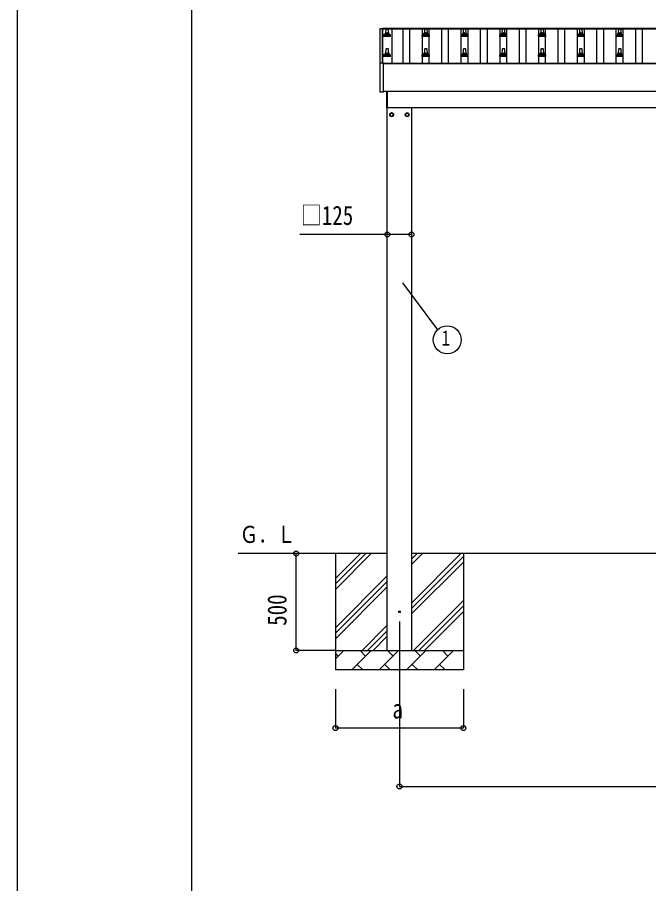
# Model space of a CAD drawing. Units: millimetres, scale not verified. Extents: x -12615 to 12615, y -8910 to 8910.
# Drawn here: x -12615 to -9358, y -4442 to 25 of the extents above; entities that cross this region are included whole.
import ezdxf
from ezdxf.enums import TextEntityAlignment as Align

# ---------------------------------------------------------------- set-up
doc = ezdxf.new("R2010")
doc.units = ezdxf.units.MM
doc.header["$LTSCALE"] = 40
for name, color, linetype in [('0-4_YKK_12', 2, 'Continuous'), ('0-5_YKK_13', 4, 'Continuous'), ('0-6_YKK_A1', 4, 'Continuous'), ('0-7_YKK_D', 6, 'Continuous'), ('0-8_YKK_ZWAK', 7, 'Continuous')]:
    doc.layers.add(name, color=color, linetype=linetype)
doc.styles.add('ＭＳ ゴシック', font='')
doc.styles.get('ＭＳ ゴシック').set_extended_font_data('MS Gothic')

msp = doc.modelspace()

# ---------------------------------------------------------------- linework, layer by layer
at = {"layer": '0-4_YKK_12'}
msp.add_line((-10643.94, -3090), (-10643.94, -3590), dxfattribs=at)
at = {"layer": '0-5_YKK_13'}
for p, q in [((-10713.44, -57.41), (-10712.71, -33.88)), ((-10711.71, -32.91), (-10703.17, -32.91)), ((-10702.17, -33.88), (-10701.44, -57.41)), ((-10513.44, -57.41), (-10512.71, -33.88)), ((-10511.71, -32.91), (-10503.17, -32.91)), ((-10502.17, -33.88), (-10501.44, -57.41)), ((-10313.44, -57.41), (-10312.71, -33.88)), ((-10311.71, -32.91), (-10303.17, -32.91)), ((-10302.17, -33.88), (-10301.44, -57.41)), ((-10113.44, -57.41), (-10112.71, -33.88)), ((-10111.71, -32.91), (-10103.17, -32.91)), ((-10102.17, -33.88), (-10101.44, -57.41)), ((-9913.44, -57.41), (-9912.71, -33.88)), ((-9911.71, -32.91), (-9903.17, -32.91)), ((-9902.17, -33.88), (-9901.44, -57.41)), ((-9713.44, -57.41), (-9712.71, -33.88)), ((-9711.71, -32.91), (-9703.17, -32.91)), ((-9702.17, -33.88), (-9701.44, -57.41)), ((-9513.44, -57.41), (-9512.71, -33.88)), ((-9511.71, -32.91), (-9503.17, -32.91)), ((-9502.17, -33.88), (-9501.44, -57.41)), ((-10725.69, -72.91), (-10725.69, -65.19)), ((-10689.19, -72.91), (-10725.69, -72.91)), ((-10725.31, -64.41), (-10689.57, -64.41)), ((-10724.93, -64.22), (-10718.2, -62.59)), ((-10717.82, -62.41), (-10697.06, -62.41)), ((-10717.44, -61.62), (-10717.44, -57.41)), ((-10716.44, -57.41), (-10698.44, -57.41)), ((-10697.44, -61.62), (-10697.44, -57.41)), ((-10689.95, -64.22), (-10696.68, -62.59)), ((-10689.19, -72.91), (-10689.19, -65.19)), ((-10525.69, -72.91), (-10525.69, -65.19)), ((-10489.19, -72.91), (-10525.69, -72.91)), ((-10525.31, -64.41), (-10489.57, -64.41)), ((-10524.93, -64.22), (-10518.2, -62.59)), ((-10517.82, -62.41), (-10497.06, -62.41)), ((-10517.44, -61.62), (-10517.44, -57.41)), ((-10516.44, -57.41), (-10498.44, -57.41)), ((-10497.44, -61.62), (-10497.44, -57.41)), ((-10489.95, -64.22), (-10496.68, -62.59)), ((-10489.19, -72.91), (-10489.19, -65.19)), ((-10325.69, -72.91), (-10325.69, -65.19)), ((-10289.19, -72.91), (-10325.69, -72.91)), ((-10325.31, -64.41), (-10289.57, -64.41)), ((-10324.93, -64.22), (-10318.2, -62.59)), ((-10317.82, -62.41), (-10297.06, -62.41)), ((-10317.44, -61.62), (-10317.44, -57.41)), ((-10316.44, -57.41), (-10298.44, -57.41)), ((-10297.44, -61.62), (-10297.44, -57.41)), ((-10289.95, -64.22), (-10296.68, -62.59)), ((-10289.19, -72.91), (-10289.19, -65.19)), ((-10125.69, -72.91), (-10125.69, -65.19)), ((-10089.19, -72.91), (-10125.69, -72.91)), ((-10125.31, -64.41), (-10089.57, -64.41)), ((-10124.93, -64.22), (-10118.2, -62.59)), ((-10117.82, -62.41), (-10097.06, -62.41)), ((-10117.44, -61.62), (-10117.44, -57.41)), ((-10116.44, -57.41), (-10098.44, -57.41)), ((-10097.44, -61.62), (-10097.44, -57.41)), ((-10089.95, -64.22), (-10096.68, -62.59)), ((-10089.19, -72.91), (-10089.19, -65.19)), ((-9925.69, -72.91), (-9925.69, -65.19)), ((-9889.19, -72.91), (-9925.69, -72.91)), ((-9925.31, -64.41), (-9889.57, -64.41)), ((-9924.93, -64.22), (-9918.2, -62.59)), ((-9917.82, -62.41), (-9897.06, -62.41)), ((-9917.44, -61.62), (-9917.44, -57.41)), ((-9916.44, -57.41), (-9898.44, -57.41)), ((-9897.44, -61.62), (-9897.44, -57.41)), ((-9889.95, -64.22), (-9896.68, -62.59)), ((-9889.19, -72.91), (-9889.19, -65.19)), ((-9725.69, -72.91), (-9725.69, -65.19)), ((-9689.19, -72.91), (-9725.69, -72.91)), ((-9725.31, -64.41), (-9689.57, -64.41)), ((-9724.93, -64.22), (-9718.2, -62.59)), ((-9717.82, -62.41), (-9697.06, -62.41)), ((-9717.44, -61.62), (-9717.44, -57.41)), ((-9716.44, -57.41), (-9698.44, -57.41)), ((-9697.44, -61.62), (-9697.44, -57.41)), ((-9689.95, -64.22), (-9696.68, -62.59)), ((-9689.19, -72.91), (-9689.19, -65.19)), ((-9525.69, -72.91), (-9525.69, -65.19)), ((-9489.19, -72.91), (-9525.69, -72.91)), ((-9525.31, -64.41), (-9489.57, -64.41)), ((-9524.93, -64.22), (-9518.2, -62.59)), ((-9517.82, -62.41), (-9497.06, -62.41)), ((-9517.44, -61.62), (-9517.44, -57.41)), ((-9516.44, -57.41), (-9498.44, -57.41)), ((-9497.44, -61.62), (-9497.44, -57.41)), ((-9489.95, -64.22), (-9496.68, -62.59)), ((-9489.19, -72.91), (-9489.19, -65.19)), ((-10725.69, -176.24), (-10725.69, -168.53)), ((-10689.19, -176.24), (-10725.69, -176.24)), ((-10725.31, -167.74), (-10689.57, -167.74)), ((-10724.93, -167.55), (-10718.2, -165.92)), ((-10717.82, -165.74), (-10697.06, -165.74)), ((-10717.44, -164.95), (-10717.44, -160.74)), ((-10716.44, -160.74), (-10698.44, -160.74)), ((-10713.44, -160.74), (-10712.71, -137.21)), ((-10711.71, -136.24), (-10703.17, -136.24)), ((-10702.17, -137.21), (-10701.44, -160.74)), ((-10697.44, -164.95), (-10697.44, -160.74)), ((-10689.95, -167.55), (-10696.68, -165.92)), ((-10689.19, -176.24), (-10689.19, -168.53)), ((-10525.69, -176.24), (-10525.69, -168.53)), ((-10489.19, -176.24), (-10525.69, -176.24)), ((-10525.31, -167.74), (-10489.57, -167.74)), ((-10524.93, -167.55), (-10518.2, -165.92)), ((-10517.82, -165.74), (-10497.06, -165.74)), ((-10517.44, -164.95), (-10517.44, -160.74)), ((-10516.44, -160.74), (-10498.44, -160.74)), ((-10513.44, -160.74), (-10512.71, -137.21)), ((-10511.71, -136.24), (-10503.17, -136.24)), ((-10502.17, -137.21), (-10501.44, -160.74)), ((-10497.44, -164.95), (-10497.44, -160.74)), ((-10489.95, -167.55), (-10496.68, -165.92)), ((-10489.19, -176.24), (-10489.19, -168.53)), ((-10325.69, -176.24), (-10325.69, -168.53)), ((-10289.19, -176.24), (-10325.69, -176.24)), ((-10325.31, -167.74), (-10289.57, -167.74)), ((-10324.93, -167.55), (-10318.2, -165.92)), ((-10317.82, -165.74), (-10297.06, -165.74)), ((-10317.44, -164.95), (-10317.44, -160.74)), ((-10316.44, -160.74), (-10298.44, -160.74)), ((-10313.44, -160.74), (-10312.71, -137.21)), ((-10311.71, -136.24), (-10303.17, -136.24)), ((-10302.17, -137.21), (-10301.44, -160.74)), ((-10297.44, -164.95), (-10297.44, -160.74)), ((-10289.95, -167.55), (-10296.68, -165.92)), ((-10289.19, -176.24), (-10289.19, -168.53)), ((-10125.69, -176.24), (-10125.69, -168.53)), ((-10089.19, -176.24), (-10125.69, -176.24)), ((-10125.31, -167.74), (-10089.57, -167.74)), ((-10124.93, -167.55), (-10118.2, -165.92)), ((-10117.82, -165.74), (-10097.06, -165.74)), ((-10117.44, -164.95), (-10117.44, -160.74)), ((-10116.44, -160.74), (-10098.44, -160.74)), ((-10113.44, -160.74), (-10112.71, -137.21)), ((-10111.71, -136.24), (-10103.17, -136.24)), ((-10102.17, -137.21), (-10101.44, -160.74)), ((-10097.44, -164.95), (-10097.44, -160.74)), ((-10089.95, -167.55), (-10096.68, -165.92)), ((-10089.19, -176.24), (-10089.19, -168.53)), ((-9925.69, -176.24), (-9925.69, -168.53)), ((-9889.19, -176.24), (-9925.69, -176.24)), ((-9925.31, -167.74), (-9889.57, -167.74)), ((-9924.93, -167.55), (-9918.2, -165.92)), ((-9917.82, -165.74), (-9897.06, -165.74)), ((-9917.44, -164.95), (-9917.44, -160.74)), ((-9916.44, -160.74), (-9898.44, -160.74)), ((-9913.44, -160.74), (-9912.71, -137.21)), ((-9911.71, -136.24), (-9903.17, -136.24)), ((-9902.17, -137.21), (-9901.44, -160.74)), ((-9897.44, -164.95), (-9897.44, -160.74)), ((-9889.95, -167.55), (-9896.68, -165.92)), ((-9889.19, -176.24), (-9889.19, -168.53)), ((-9725.69, -176.24), (-9725.69, -168.53)), ((-9689.19, -176.24), (-9725.69, -176.24)), ((-9725.31, -167.74), (-9689.57, -167.74)), ((-9724.93, -167.55), (-9718.2, -165.92)), ((-9717.82, -165.74), (-9697.06, -165.74)), ((-9717.44, -164.95), (-9717.44, -160.74)), ((-9716.44, -160.74), (-9698.44, -160.74)), ((-9713.44, -160.74), (-9712.71, -137.21)), ((-9711.71, -136.24), (-9703.17, -136.24)), ((-9702.17, -137.21), (-9701.44, -160.74)), ((-9697.44, -164.95), (-9697.44, -160.74)), ((-9689.95, -167.55), (-9696.68, -165.92)), ((-9689.19, -176.24), (-9689.19, -168.53)), ((-9525.69, -176.24), (-9525.69, -168.53)), ((-9489.19, -176.24), (-9525.69, -176.24)), ((-9525.31, -167.74), (-9489.57, -167.74)), ((-9524.93, -167.55), (-9518.2, -165.92)), ((-9517.82, -165.74), (-9497.06, -165.74)), ((-9517.44, -164.95), (-9517.44, -160.74)), ((-9516.44, -160.74), (-9498.44, -160.74)), ((-9513.44, -160.74), (-9512.71, -137.21)), ((-9511.71, -136.24), (-9503.17, -136.24)), ((-9502.17, -137.21), (-9501.44, -160.74)), ((-9497.44, -164.95), (-9497.44, -160.74)), ((-9489.95, -167.55), (-9496.68, -165.92)), ((-9489.19, -176.24), (-9489.19, -168.53)), ((-10745.74, -211.22), (-10745.74, -359.22)), ((-10744.74, -210.72), (-10745.24, -210.72)), ((-10726.74, -210.72), (-10744.74, -210.72)), ((-10726.24, -210.72), (-10726.74, -210.72)), ((-10725.74, -359.22), (-10725.74, -211.22)), ((-10709.44, -442.5), (-10709.44, -357.1)), ((-10707.44, -357.1), (-10707.44, -442.5)), ((-10745.24, -359.72), (-10726.24, -359.72)), ((-10707.44, -442.5), (-10709.44, -442.5)), ((-10675.34, -476.75), (-10675.44, -476.75)), ((-10675.34, -477.25), (-10675.44, -477.25)), ((-10612.54, -476.75), (-10612.44, -476.75)), ((-10612.54, -477.25), (-10612.44, -477.25))]:
    msp.add_line(p, q, dxfattribs=at)
for points in [[(-10683.94, -467.19), (-10692.44, -472.09), (-10692.44, -481.91), (-10683.94, -486.81), (-10675.44, -481.91), (-10675.44, -472.09)], [(-10603.94, -467.19), (-10595.44, -472.09), (-10595.44, -481.91), (-10603.94, -486.81), (-10612.44, -481.91), (-10612.44, -472.09)]]:
    msp.add_lwpolyline(points, close=True, dxfattribs=at)
for centre, radius in [((-10683.94, -477), 10), ((-10683.94, -477), 8.5), ((-10603.94, -477), 10), ((-10603.94, -477), 8.5), ((-10643.94, -3040), 4.5)]:
    msp.add_circle(centre, radius, dxfattribs=at)
for centre, radius, start, end in [((-10711.71, -33.91), 1, 90, 178.60509), ((-10703.17, -33.91), 1, 1.39491, 90), ((-10511.71, -33.91), 1, 90, 178.60509), ((-10503.17, -33.91), 1, 1.39491, 90), ((-10311.71, -33.91), 1, 90, 178.60509), ((-10303.17, -33.91), 1, 1.39491, 90), ((-10111.71, -33.91), 1, 90, 178.60509), ((-10103.17, -33.91), 1, 1.39491, 90), ((-9911.71, -33.91), 1, 90, 178.60509), ((-9903.17, -33.91), 1, 1.39491, 90), ((-9711.71, -33.91), 1, 90, 178.60509), ((-9703.17, -33.91), 1, 1.39491, 90), ((-9511.71, -33.91), 1, 90, 178.60509), ((-9503.17, -33.91), 1, 1.39491, 90), ((-10724.69, -65.19), 1, 103.62699, 180), ((-10718.44, -61.62), 1, 283.62699, 0), ((-10713.36, -58.04), 4.13, 90, 171.17633), ((-10716.44, -58.41), 1, 90, 180), ((-10704.11, -57.41), 4.83, 133.60282, 180), ((-10710.77, -57.41), 4.83, 0, 46.39718), ((-10701.53, -58.04), 4.13, 8.82367, 90), ((-10698.44, -58.41), 1, 0, 90), ((-10696.44, -61.62), 1, 180, 256.37301), ((-10690.19, -65.19), 1, 0, 76.37301), ((-10524.69, -65.19), 1, 103.62699, 180), ((-10518.44, -61.62), 1, 283.62699, 0), ((-10513.36, -58.04), 4.13, 90, 171.17633), ((-10516.44, -58.41), 1, 90, 180), ((-10504.11, -57.41), 4.83, 133.60282, 180), ((-10510.77, -57.41), 4.83, 0, 46.39718), ((-10501.53, -58.04), 4.13, 8.82367, 90), ((-10498.44, -58.41), 1, 0, 90), ((-10496.44, -61.62), 1, 180, 256.37301), ((-10490.19, -65.19), 1, 0, 76.37301), ((-10324.69, -65.19), 1, 103.62699, 180), ((-10318.44, -61.62), 1, 283.62699, 0), ((-10313.36, -58.04), 4.13, 90, 171.17633), ((-10316.44, -58.41), 1, 90, 180), ((-10304.11, -57.41), 4.83, 133.60282, 180), ((-10310.77, -57.41), 4.83, 0, 46.39718), ((-10301.53, -58.04), 4.13, 8.82367, 90), ((-10298.44, -58.41), 1, 0, 90), ((-10296.44, -61.62), 1, 180, 256.37301), ((-10290.19, -65.19), 1, 0, 76.37301), ((-10124.69, -65.19), 1, 103.62699, 180), ((-10118.44, -61.62), 1, 283.62699, 0), ((-10113.36, -58.04), 4.13, 90, 171.17633), ((-10116.44, -58.41), 1, 90, 180), ((-10104.11, -57.41), 4.83, 133.60282, 180), ((-10110.77, -57.41), 4.83, 0, 46.39718), ((-10101.53, -58.04), 4.13, 8.82367, 90), ((-10098.44, -58.41), 1, 0, 90), ((-10096.44, -61.62), 1, 180, 256.37301), ((-10090.19, -65.19), 1, 0, 76.37301), ((-9924.69, -65.19), 1, 103.62699, 180), ((-9918.44, -61.62), 1, 283.62699, 0), ((-9913.36, -58.04), 4.13, 90, 171.17633), ((-9916.44, -58.41), 1, 90, 180), ((-9904.11, -57.41), 4.83, 133.60282, 180), ((-9910.77, -57.41), 4.83, 0, 46.39718), ((-9901.53, -58.04), 4.13, 8.82367, 90), ((-9898.44, -58.41), 1, 0, 90), ((-9896.44, -61.62), 1, 180, 256.37301), ((-9890.19, -65.19), 1, 0, 76.37301), ((-9724.69, -65.19), 1, 103.62699, 180), ((-9718.44, -61.62), 1, 283.62699, 0), ((-9713.36, -58.04), 4.13, 90, 171.17633), ((-9716.44, -58.41), 1, 90, 180), ((-9704.11, -57.41), 4.83, 133.60282, 180), ((-9710.77, -57.41), 4.83, 0, 46.39718), ((-9701.53, -58.04), 4.13, 8.82367, 90), ((-9698.44, -58.41), 1, 0, 90), ((-9696.44, -61.62), 1, 180, 256.37301), ((-9690.19, -65.19), 1, 0, 76.37301), ((-9524.69, -65.19), 1, 103.62699, 180), ((-9518.44, -61.62), 1, 283.62699, 0), ((-9513.36, -58.04), 4.13, 90, 171.17633), ((-9516.44, -58.41), 1, 90, 180), ((-9504.11, -57.41), 4.83, 133.60282, 180), ((-9510.77, -57.41), 4.83, 0, 46.39718), ((-9501.53, -58.04), 4.13, 8.82367, 90), ((-9498.44, -58.41), 1, 0, 90), ((-9496.44, -61.62), 1, 180, 256.37301), ((-9490.19, -65.19), 1, 0, 76.37301), ((-10724.69, -168.53), 1, 103.62699, 180), ((-10718.44, -164.95), 1, 283.62699, 0), ((-10713.36, -161.37), 4.13, 90, 171.17633), ((-10716.44, -161.74), 1, 90, 180), ((-10711.71, -137.24), 1, 90, 178.60509), ((-10704.11, -160.74), 4.83, 133.60282, 180), ((-10710.77, -160.74), 4.83, 0, 46.39718), ((-10703.17, -137.24), 1, 1.39491, 90), ((-10701.53, -161.37), 4.13, 8.82367, 90), ((-10698.44, -161.74), 1, 0, 90), ((-10696.44, -164.95), 1, 180, 256.37301), ((-10690.19, -168.53), 1, 0, 76.37301), ((-10524.69, -168.53), 1, 103.62699, 180), ((-10518.44, -164.95), 1, 283.62699, 0), ((-10513.36, -161.37), 4.13, 90, 171.17633), ((-10516.44, -161.74), 1, 90, 180), ((-10511.71, -137.24), 1, 90, 178.60509), ((-10504.11, -160.74), 4.83, 133.60282, 180), ((-10510.77, -160.74), 4.83, 0, 46.39718), ((-10503.17, -137.24), 1, 1.39491, 90), ((-10501.53, -161.37), 4.13, 8.82367, 90), ((-10498.44, -161.74), 1, 0, 90), ((-10496.44, -164.95), 1, 180, 256.37301), ((-10490.19, -168.53), 1, 0, 76.37301), ((-10324.69, -168.53), 1, 103.62699, 180), ((-10318.44, -164.95), 1, 283.62699, 0), ((-10313.36, -161.37), 4.13, 90, 171.17633), ((-10316.44, -161.74), 1, 90, 180), ((-10311.71, -137.24), 1, 90, 178.60509), ((-10304.11, -160.74), 4.83, 133.60282, 180), ((-10310.77, -160.74), 4.83, 0, 46.39718), ((-10303.17, -137.24), 1, 1.39491, 90), ((-10301.53, -161.37), 4.13, 8.82367, 90), ((-10298.44, -161.74), 1, 0, 90), ((-10296.44, -164.95), 1, 180, 256.37301), ((-10290.19, -168.53), 1, 0, 76.37301), ((-10124.69, -168.53), 1, 103.62699, 180), ((-10118.44, -164.95), 1, 283.62699, 0), ((-10113.36, -161.37), 4.13, 90, 171.17633), ((-10116.44, -161.74), 1, 90, 180), ((-10111.71, -137.24), 1, 90, 178.60509), ((-10104.11, -160.74), 4.83, 133.60282, 180), ((-10110.77, -160.74), 4.83, 0, 46.39718), ((-10103.17, -137.24), 1, 1.39491, 90), ((-10101.53, -161.37), 4.13, 8.82367, 90), ((-10098.44, -161.74), 1, 0, 90), ((-10096.44, -164.95), 1, 180, 256.37301), ((-10090.19, -168.53), 1, 0, 76.37301), ((-9924.69, -168.53), 1, 103.62699, 180), ((-9918.44, -164.95), 1, 283.62699, 0), ((-9913.36, -161.37), 4.13, 90, 171.17633), ((-9916.44, -161.74), 1, 90, 180), ((-9911.71, -137.24), 1, 90, 178.60509), ((-9904.11, -160.74), 4.83, 133.60282, 180), ((-9910.77, -160.74), 4.83, 0, 46.39718), ((-9903.17, -137.24), 1, 1.39491, 90), ((-9901.53, -161.37), 4.13, 8.82367, 90), ((-9898.44, -161.74), 1, 0, 90), ((-9896.44, -164.95), 1, 180, 256.37301), ((-9890.19, -168.53), 1, 0, 76.37301), ((-9724.69, -168.53), 1, 103.62699, 180), ((-9718.44, -164.95), 1, 283.62699, 0), ((-9713.36, -161.37), 4.13, 90, 171.17633), ((-9716.44, -161.74), 1, 90, 180), ((-9711.71, -137.24), 1, 90, 178.60509), ((-9704.11, -160.74), 4.83, 133.60282, 180), ((-9710.77, -160.74), 4.83, 0, 46.39718), ((-9703.17, -137.24), 1, 1.39491, 90), ((-9701.53, -161.37), 4.13, 8.82367, 90), ((-9698.44, -161.74), 1, 0, 90), ((-9696.44, -164.95), 1, 180, 256.37301), ((-9690.19, -168.53), 1, 0, 76.37301), ((-9524.69, -168.53), 1, 103.62699, 180), ((-9518.44, -164.95), 1, 283.62699, 0), ((-9513.36, -161.37), 4.13, 90, 171.17633), ((-9516.44, -161.74), 1, 90, 180), ((-9511.71, -137.24), 1, 90, 178.60509), ((-9504.11, -160.74), 4.83, 133.60282, 180), ((-9510.77, -160.74), 4.83, 0, 46.39718), ((-9503.17, -137.24), 1, 1.39491, 90), ((-9501.53, -161.37), 4.13, 8.82367, 90), ((-9498.44, -161.74), 1, 0, 90), ((-9496.44, -164.95), 1, 180, 256.37301), ((-9490.19, -168.53), 1, 0, 76.37301), ((-10745.24, -211.22), 0.5, 90, 180), ((-10726.24, -211.22), 0.5, 0, 90), ((-10745.24, -359.22), 0.5, 180, 270), ((-10726.24, -359.22), 0.5, 270, 0), ((-10683.94, -477), 8.6, 171.25399, 188.74601), ((-10683.94, -477), 8.6, 111.25399, 128.74601), ((-10683.94, -477), 8.6, 231.25399, 248.74601), ((-10683.94, -477), 8.6, 51.25399, 68.74601), ((-10683.94, -477), 8.6, 291.25399, 308.74601), ((-10683.94, -477), 8.6, 1.66581, 8.74601), ((-10683.94, -477), 8.6, 351.25399, 358.33419), ((-10603.94, -477), 8.6, 171.25399, 178.33419), ((-10603.94, -477), 8.6, 181.66581, 188.74601), ((-10603.94, -477), 8.6, 111.25399, 128.74601), ((-10603.94, -477), 8.6, 231.25399, 248.74601), ((-10603.94, -477), 8.6, 51.25399, 68.74601), ((-10603.94, -477), 8.6, 291.25399, 308.74601), ((-10603.94, -477), 8.6, 351.25399, 8.74601)]:
    msp.add_arc(centre, radius, start, end, dxfattribs=at)
at = {"layer": '0-6_YKK_A1'}
for p, q in [((-10742.44, -31.85), (-10730.44, -31.85)), ((-10742.44, -210.72), (-10742.44, -31.85)), ((-10730.44, -30.89), (-7084.44, -30.89)), ((-10730.44, -30.89), (-10730.44, -34.47)), ((-10730.44, -31.85), (-10730.44, -206.37)), ((-10730.44, -210.72), (-10730.44, -34.46)), ((-10730.44, -34.47), (-7084.44, -34.47)), ((-10682.44, -34.47), (-10682.44, -210.5)), ((-10624.94, -210.5), (-10624.94, -34.47)), ((-10589.94, -210.5), (-10589.94, -34.47)), ((-10524.94, -210.5), (-10524.94, -34.47)), ((-10489.94, -210.5), (-10489.94, -34.47)), ((-10424.94, -210.5), (-10424.94, -34.47)), ((-10389.94, -210.5), (-10389.94, -34.47)), ((-10324.94, -210.5), (-10324.94, -34.47)), ((-10289.94, -210.5), (-10289.94, -34.47)), ((-10224.94, -210.5), (-10224.94, -34.47)), ((-10189.94, -210.5), (-10189.94, -34.47)), ((-10124.94, -210.5), (-10124.94, -34.47)), ((-10089.94, -210.5), (-10089.94, -34.47)), ((-10024.94, -210.5), (-10024.94, -34.47)), ((-9989.94, -210.5), (-9989.94, -34.47)), ((-9924.94, -210.5), (-9924.94, -34.47)), ((-9889.94, -210.5), (-9889.94, -34.47)), ((-9824.94, -210.5), (-9824.94, -34.47)), ((-9789.94, -210.5), (-9789.94, -34.47)), ((-9724.94, -210.5), (-9724.94, -34.47)), ((-9689.94, -210.5), (-9689.94, -34.47)), ((-9624.94, -210.5), (-9624.94, -34.47)), ((-9589.94, -210.5), (-9589.94, -34.47)), ((-9524.94, -210.5), (-9524.94, -34.47)), ((-9489.94, -210.5), (-9489.94, -34.47)), ((-9424.94, -210.5), (-9424.94, -34.47)), ((-9389.94, -210.5), (-9389.94, -34.47)), ((-10730.44, -210.67), (-7084.44, -210.67)), ((-10725.74, -212.22), (-7089.14, -212.22)), ((-7089.14, -357.1), (-10725.74, -357.1)), ((-10707.44, -440), (-7211.44, -440)), ((-10706.44, -3240), (-10706.44, -440)), ((-10581.44, -440), (-10581.44, -3240)), ((-10706.44, -2740), (-11476.44, -2740)), ((-10973.94, -2740), (-10973.94, -3340)), ((-10973.94, -2925.05), (-10788.89, -2740)), ((-10973.94, -2896.77), (-10817.17, -2740)), ((-10973.94, -2868.48), (-10845.46, -2740)), ((-7233.44, -2740), (-10581.44, -2740)), ((-10581.44, -2995.1), (-10326.34, -2740)), ((-10581.44, -2797.11), (-10524.33, -2740)), ((-10581.44, -2768.82), (-10552.62, -2740)), ((-10581.44, -3023.38), (-10313.94, -2755.88)), ((-10313.94, -2740), (-10313.94, -3340)), ((-10581.44, -3051.67), (-10313.94, -2784.17)), ((-10973.94, -3123.04), (-10706.44, -2855.54)), ((-10973.94, -3151.32), (-10706.44, -2883.82)), ((-10973.94, -3179.61), (-10706.44, -2912.11)), ((-10571.78, -3240), (-10313.94, -2982.16)), ((-10543.5, -3240), (-10313.94, -3010.44)), ((-10515.21, -3240), (-10313.94, -3038.73)), ((-10836.34, -3240), (-10706.44, -3110.1)), ((-10808.06, -3240), (-10706.44, -3138.38)), ((-10779.77, -3240), (-10706.44, -3166.67)), ((-10973.94, -3240), (-10313.94, -3240)), ((-10973.94, -3282.89), (-10931.05, -3240)), ((-10959.6, -3268.55), (-10973.94, -3254.21)), ((-10889.63, -3340), (-10789.63, -3240)), ((-10818.18, -3268.55), (-10846.73, -3240)), ((-10748.2, -3340), (-10648.2, -3240)), ((-10676.76, -3268.55), (-10705.31, -3240)), ((-10606.78, -3340), (-10506.78, -3240)), ((-10535.34, -3268.55), (-10563.89, -3240)), ((-10465.36, -3340), (-10365.36, -3240)), ((-10393.92, -3268.55), (-10422.47, -3240)), ((-10317.22, -3240), (-10313.94, -3236.72)), ((-10313.94, -3340), (-10973.94, -3340)), ((-10861.07, -3311.45), (-10832.52, -3340)), ((-10719.65, -3311.45), (-10691.1, -3340)), ((-10578.23, -3311.45), (-10549.68, -3340)), ((-10436.81, -3311.45), (-10408.26, -3340))]:
    msp.add_line(p, q, dxfattribs=at)
at = {"layer": '0-7_YKK_D'}
for p, q in [((-10706.44, -1095), (-10706.44, -1096)), ((-10627.87, -1344.1), (-10448.07, -1586.74)), ((-10974.94, -2740), (-11177.44, -2740)), ((-11176.44, -3240), (-11176.44, -2740)), ((-10974.94, -3240), (-11177.44, -3240)), ((-10973.94, -3440), (-10973.94, -3641)), ((-10643.94, -3440), (-10643.94, -3942)), ((-10313.94, -3440), (-10313.94, -3641)), ((-10313.94, -3640), (-10973.94, -3640)), ((-10643.94, -3941), (-7170.94, -3941))]:
    msp.add_line(p, q, dxfattribs=at)
msp.add_lwpolyline([(-10581.44, -1095), (-10706.44, -1095), (-11157.44, -1095)], dxfattribs=at)
for centre, radius in [((-10706.44, -1095), 12.75), ((-10581.44, -1095), 12.75), ((-10397.35, -1637.84), 72), ((-11176.44, -2740), 12.75), ((-11176.44, -3240), 12.75), ((-10973.94, -3640), 12.75), ((-10313.94, -3640), 12.75), ((-10643.94, -3941), 12.75)]:
    msp.add_circle(centre, radius, dxfattribs=at)
at = {"layer": '0-8_YKK_ZWAK'}
msp.add_line((-11714.94, -7575), (-11714.94, 8325), dxfattribs=at)
msp.add_lwpolyline([(-12615, -8910), (12615, -8910), (12615, 8910), (-12615, 8910)], close=True, dxfattribs=at)

# ---------------------------------------------------------------- texts
at = {"layer": '0-6_YKK_A1', "style": 'ＭＳ ゴシック', "width": 0.8}
msp.add_text('Ｇ．Ｌ', height=87.98, dxfattribs=at).set_placement((-11467.93, -2711.55), align=Align.BOTTOM_LEFT)
at = {"layer": '0-7_YKK_D', "style": 'ＭＳ ゴシック', "width": 0.8}
for s, height, p in [('□125', 98.97, (-11151.84, -1075)), ('1', 79.18, (-10426.15, -1691.84)), ('a', 98.97, (-10679.94, -3620))]:
    msp.add_text(s, height=height, dxfattribs=at).set_placement(p, align=Align.BOTTOM_LEFT)
msp.add_text('500', height=98.97, rotation=90, dxfattribs=at).set_placement((-11196.44, -3112.4), align=Align.BOTTOM_LEFT)

doc.saveas('drawing.dxf')
